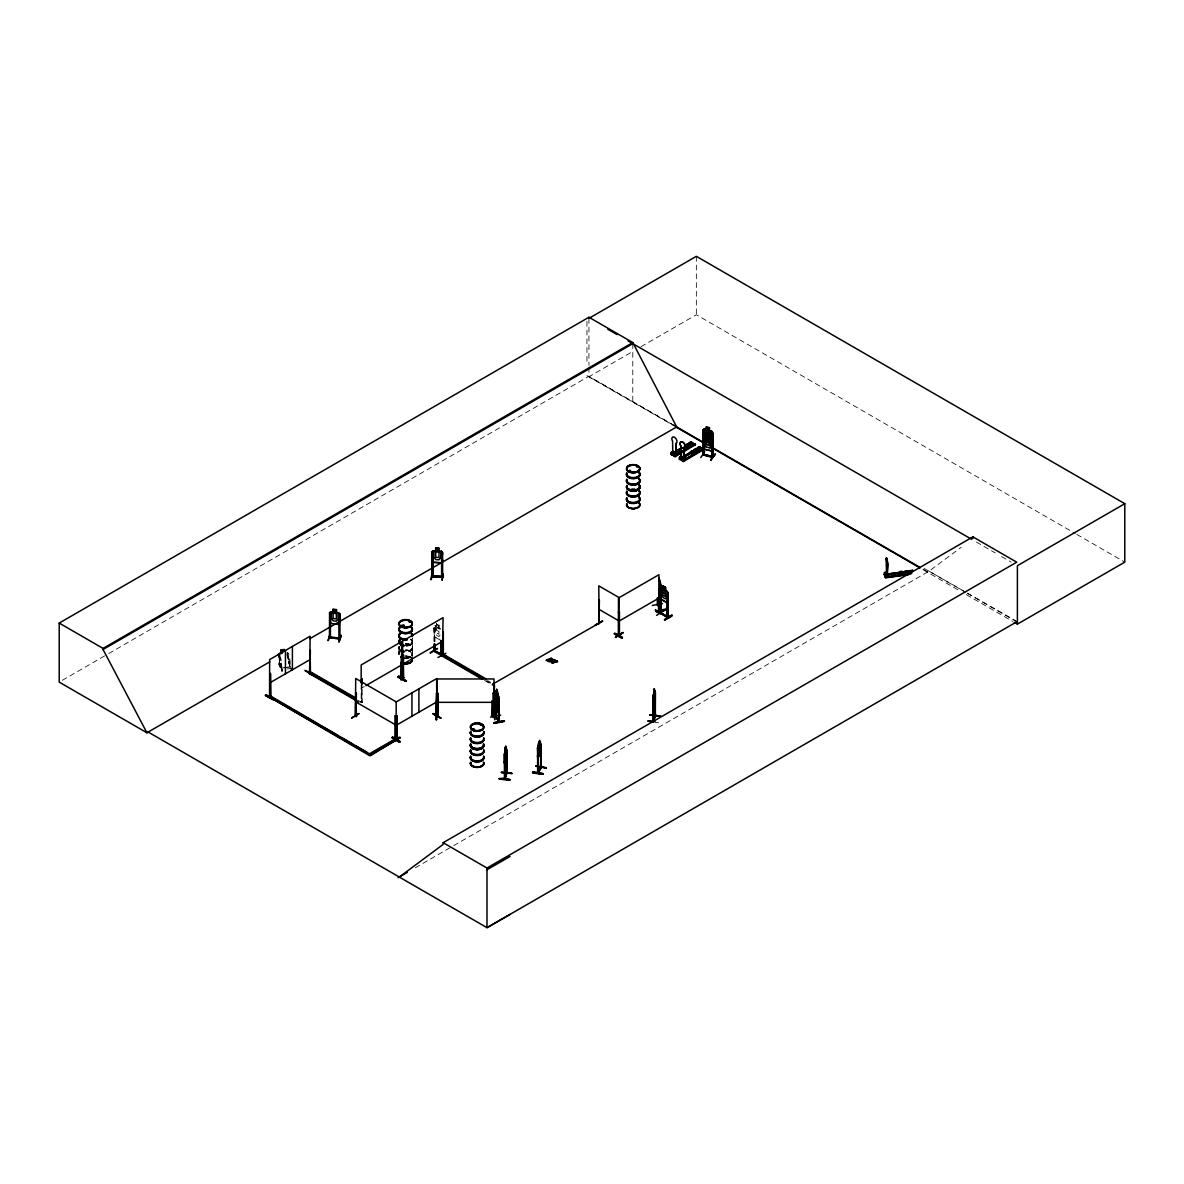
<?xml version="1.0" encoding="UTF-8"?>
<svg xmlns="http://www.w3.org/2000/svg" width="1184" height="1184" viewBox="0 0 1184 1184"><rect width="100%" height="100%" fill="white"/><g stroke="black" fill="none" stroke-linecap="round" stroke-linejoin="round"><path stroke-width="0.75" stroke-dasharray="5 3.75" d="M398.964 653.731L398.964 650.948M412.372 648.107L412.358 653.76M398.964 653.672L398.964 648.136M654.93 722.329L658.452 722.654M412.343 653.642L412.358 648.181A6.675 3.863 0 0 0 405.653 644.407M398.964 647.248L398.949 647.189A6.69 3.863 0 0 0 399.852 649.128M398.816 647.663L399.171 646.346M398.816 654.116L399.112 652.976M412.491 647.781L412.21 648.936M412.21 655.388L412.136 655.566A6.69 3.863 0 0 0 405.653 650.845M290.095 668.353L287.49 653.45L290.154 664.979M281.807 669.345L279.72 657.83M288.615 653.553L287.179 652.562L288.615 653.553C290.036 661.338 293.528 669.345 281.585 667.169L279.927 663.972L278.432 654.989M281.585 667.169L279.942 663.943M412.239 642.971L410.463 644.747L405.653 645.902A6.704 3.878 0 0 0 411.854 643.489A6.704 3.878 0 0 0 410.389 639.271M440.152 634.979L438.909 636.563L436.585 635.216L435.342 632.197L435.342 626.839L436.585 626.588L436.585 623.524M361.164 684.737L361.164 702.541L362.215 702.275L362.112 685.847M362.067 702.364L361.09 702.586M410.448 644.732L411.544 643.682M453.738 845.598L929.026 571.191L961.186 547.274M434.706 628.112L434.025 627.727L434.706 642.498M361.164 701.594L361.919 701.239M62.397 680.282L107.167 654.426M108.765 653.509L588.936 376.275L673.518 425.115M588.936 367.232L588.936 376.764L633.159 351.234M641.062 346.675L696.34 314.752L1075.235 533.51M436.585 626.395L436.496 623.568M438.998 625.004L438.998 627.89L440.685 628.763M434.01 633.751L434.765 637.066L440.714 640.381M434.78 637.051L440.655 640.248M361.164 688.333L364.272 686.542M415.303 867.783L452.125 846.516M409.042 645.354L410.463 644.496M409.042 645.117L405.653 645.65A6.69 3.863 0 0 0 411.84 643.252A6.69 3.863 0 0 0 410.389 639.034M282.384 671.106L282.073 668.886L282.384 671.106L281.555 671.21L278.773 664.209L279.616 662.67L281.836 669.715L279.616 662.67M288.659 661.575L289.503 661.471L288.659 663.01L288.659 661.575L290.302 665.704M278.773 664.209L279.616 664.091M283.642 668.042L290.85 667.08M278.773 662.774L281.555 669.774L282.384 669.67M287.238 668.99L290.85 668.516M405.653 655.995L410.463 657.15M361.357 701.875L362.215 701.431L361.505 702.719L361.431 682.783M586.953 375.654L675.043 426.003M929.026 571.191L965.878 592.266M967.476 593.184L1017.16 621.585M1076.833 534.428L1124.8 562.119M976.371 542.02L995.3 552.958M1001.605 556.598L1011.077 562.06M924.216 568.424L965.7 592.37M967.298 593.288L1016.73 621.837M922.972 569.134L927.768 571.902M588.936 376.764L672.69 425.13M923.239 569.77L959.943 590.964M966.322 594.649L1012.601 621.378M434.809 625.463L436.659 626.543M435.253 625.833L441.395 630.332M433.995 628.763L441.484 633.055M487.556 680.534L490.724 682.369M486.091 680.667L490.827 683.405M484.508 680.474L490.827 684.13M410.463 639.034L412.254 640.84L412.254 642.942L411.558 639.597M440.152 629.607L438.909 627.934L438.909 625.063M412.195 646.523L412.491 647.663M412.18 652.946L412.328 659.754M399.141 649.054L398.816 647.781M288.659 663.01L290.302 667.14M412.343 647.322L412.328 638.013L412.328 647.219A6.69 3.863 0 0 1 405.653 651.052M287.49 653.45L290.154 668.25M286.794 653.834L287.919 660.11M280.726 657.86L281.289 660.998M279.779 654.471L282.384 669.374M279.069 654.663L281.748 669.448M278.758 656.75L280.06 663.913M696.34 256.321L696.34 314.752M632.789 343.656L632.789 402.086M588.936 318.348L588.936 365.412M586.953 321.323L586.953 364.776M434.972 627.964L434.972 642.35M434.291 641.95L434.099 625.996L434.025 642.113M361.845 685.699L361.845 702.201M281.555 669.774L281.555 671.21M631.486 488.444A6.675 3.863 0 0 1 634.95 488.444M405.653 650.43A6.793 3.922 0 0 1 412.21 655.359M409.042 657.742A6.793 3.922 0 0 1 405.653 658.26M398.86 654.338A6.793 3.922 0 0 1 399.778 652.384M408.998 658.067A6.69 3.863 0 0 1 405.653 658.585M399.186 653.716A6.69 3.863 0 0 1 399.852 652.784M405.653 649.764A6.69 3.863 0 0 1 411.455 655.566M410.389 656.365A6.69 3.863 0 0 1 405.653 657.505M399.186 654.634A6.69 3.863 0 0 1 399.852 651.703M412.328 648.27A6.675 3.863 0 0 1 405.653 652.132M399.866 650.194A6.675 3.863 0 0 1 399.866 646.346M405.653 650.09A6.793 3.922 0 0 1 411.529 655.966M409.042 657.401A6.793 3.922 0 0 1 405.653 657.934M398.86 654.012A6.793 3.922 0 0 1 399.778 652.058M405.653 643.978A6.793 3.922 0 0 1 412.446 647.9A6.793 3.922 0 0 1 405.653 651.807M399.778 649.853A6.793 3.922 0 0 1 399.097 646.878M405.653 643.637A6.793 3.922 0 0 1 412.446 647.559A6.793 3.922 0 0 1 405.653 651.481M399.778 649.528A6.793 3.922 0 0 1 399.097 646.553M405.653 643.326A6.69 3.863 0 0 1 412.343 647.189M410.36 657.016A6.675 3.848 0 0 0 405.653 655.892A6.66 3.848 0 0 1 410.36 657.031M405.653 656.262A6.69 3.863 0 0 1 410.389 657.401M361.978 702.6L357.405 699.996L361.964 702.615M438.494 625.3L437 624.442L438.494 626.262L438.494 625.3M438.909 628.896L436.585 627.55L436.585 632.922L438.909 634.254L438.909 628.896M405.653 645.206A6.675 3.848 0 0 0 411.425 639.434A6.66 3.848 0 0 1 405.653 645.221M411.81 643.8A6.675 3.848 0 0 0 410.36 639.597A6.66 3.848 0 0 1 411.795 643.8A6.66 3.848 0 0 1 405.653 646.168A6.675 3.848 0 0 0 411.81 643.8"/><path stroke-width="1.5" d="M887.719 564.65L887.201 575.809L887.837 563.451M494.498 685.062L493.743 716.039L491.656 716.024L492.011 700.721M885.321 573.1L885.277 573.796M653.672 700.218L654.249 697.657M885.025 574.995L885.41 575.912L884.685 573.308L886.49 572.804L887.423 575.779M885.232 573.219L884.774 572.479L884.774 575.024M887.586 564.176L887.201 559.958M672.749 452.984L672.601 441.218A3.582 2.087 59.5 0 1 672.601 437.088A3.582 2.087 59.5 0 1 676.227 439.131A3.582 2.087 59.5 0 1 676.227 443.26L675.694 454.227L672.63 452.48L673.518 452.673M682.117 457.424L680.963 457.527L680.77 446.116A3.582 2.087 59.5 0 1 680.77 441.987A3.582 2.087 59.5 0 1 684.396 444.03A3.582 2.087 59.5 0 1 684.396 448.159L683.864 459.126L681.584 457.009L681.422 457.942M682.62 457.246L681.481 457.601L680.933 446.028A3.582 2.087 59.5 0 1 680.933 441.898A3.582 2.087 59.5 0 1 684.544 443.941A3.582 2.087 59.5 0 1 684.544 448.07L684.012 459.037L681.348 457.009M654.545 707.44L653.08 712.146L654.737 703.962L653.08 714.736L652.887 712.472M653.094 704.391L653.316 706.567L655.078 698.412L653.627 707.899L654.204 697.406M504.34 761.712L504.665 763.976L506.486 755.821M499.263 778.983C505.657 776.216 519.939 782.698 499.278 778.894M647.988 721.219L653.168 722.166M653.642 704.45L653.213 707.721L653.494 704.45M504.502 763.428L505.76 748.762M654.071 698.338L653.76 701.89L653.479 699.226M653.894 702.142L654.145 699.33M504.695 777.918L504.665 778.598M504.991 779.131L506.93 773.241L506.471 749.812L506.264 773.803L506.826 749.857M655.477 715.846L653.479 721.781M540.378 753.394L540.392 741.85L537.551 748.066L537.669 773.211L541.31 767.454L538.084 773.27L538.35 749.309M537.462 755.777L537.862 757.982L540.452 752.684M532.548 772.619C542.242 771.465 550.664 776.778 532.548 772.619L542.938 774.099M542.938 773.774L532.711 771.909M673.652 451.933C675.028 451.474 673.4 453.176 672.749 452.362M673.015 453.132L673.489 452.036M673.785 452.614C674.244 450.201 672.098 455.707 676.626 454.493L676.626 453.28L676.922 454.967M673.459 452.791L674.022 452.451M682.31 457.187L681.851 459.94L682.561 456.728L681.496 457.039M654.53 695.866L652.858 702.245L654.648 695.881M652.754 704.82L652.961 703.104L652.754 712.546M655.048 690.805L653.228 695.008L652.858 712.561M355.496 716.276L355.718 692.684L356.488 716.498L355.629 716.009M397.099 738.49L395.767 738.727M434.587 651.466C432.93 650.046 435.919 650.504 434.069 650.312M440.818 654.974L441.588 655.403L441.499 640.973M441.765 654.323L434.794 650.934L443.423 655.344L442.92 654.397L442.579 655.847L443.068 631.871L442.313 655.684L443.334 655.403L443.334 632.019M482.924 678.832L441.721 655.137L443.29 654.249L485.973 678.891M660.45 612.587L661.353 612.735M667.717 616.79L667.968 617.678L660.391 613.401L660.258 584.541L658.644 577.777M667.228 617.308L667.11 616.346L668.146 616.598M886.002 558.774L886.594 557.916M653.657 693.676L653.464 721.84M498.701 704.717C499.012 711.036 494.572 700.588 495.534 698.989M541.073 767.928L541.073 767.069M658.763 592.34L660.48 595.448L660.953 593.14M432.071 576.741L432.101 553.15L433.063 553.209L433.181 576.593L432.16 576.815L432.13 551.626L433.24 550.664L441.395 551.167L442.638 552.262L442.624 577.392L431.953 576.726M433.226 550.738L432.116 551.7M432.9 576.86L433.063 553.209M432.116 559.396L433.196 562.326L441.425 562.844L442.638 559.988M433.196 562.326L441.44 562.77L442.52 559.958M435.742 550.989L435.638 547.94L439.131 548.162L438.998 551.182L440.759 552.247L440.759 557.62L438.998 559.81L435.742 559.618L433.98 557.205L433.98 551.833L435.638 550.812M430.828 579.627L431.997 573.456M432.486 573.071L431.331 579.583M441.395 551.167L442.505 552.366M441.588 553.742L442.564 553.801L441.588 553.742L441.647 577.392L442.668 577.17M441.706 577.082L441.484 576.253M661.146 609.997L657.372 604.787M660.613 609.967L661.353 609.612M595.064 625.389L602.626 620.993L594.886 625.344M694.401 452.303L692.625 452.91M500.728 715.166L490.516 717.09M537.462 748.066L538.409 745.402L540.481 752.684M401.169 625.759L402.101 626.602L403.034 625.759M401.48 625.611L402.841 626.425M401.909 626.306L402.664 626.188M409.975 621.792L409.087 621.511M410.152 621.763L409.59 621.881M472.549 729.433L474.488 729.729L473.585 728.826M472.964 729.048L474.133 729.625M480.497 725.2L481.651 725.111M481.488 724.86L480.556 725.096M480.497 725.022L481.34 725.274L480.66 724.86M481.311 724.697L480.66 725.348M629.829 470.344L630.406 471.41M636.829 466.57L637.747 466.659L636.652 466.836M496.022 705.398L496.348 706.256L496.94 704.672L497.842 708.89L497.872 702.23L496.91 703.355L495.963 698.886L496.407 710.222L496.451 707.322M662.566 603.574L652.295 605.468M498.76 722.107C492.011 709.69 499.1 722.699 495.519 705.575M496.2 716.794L496.57 693.321L497.591 695.126L498.138 703.74L497.62 712.132L496.451 710.193L497.517 712.161M498.479 721.663L498.952 720.73M499.234 722.092L495.682 715.994M902.756 573.056C899.722 570.925 900.684 575.838 902.785 572.997M265.453 695.319C272.379 695.467 279.513 704.687 265.453 695.319L273.104 699.64M265.823 694.668L273.445 699.404L265.453 695.334M398.771 676.153L406.467 680.918L405.683 681.377L398.031 677.011L406.053 681.111M398.83 676.079L405.727 680.889M391.963 737.75C395.441 735.027 408.199 749.22 391.993 737.662M400 741.376L392.333 737.084M399.6 742.072L392.333 737.41M614.289 633.81C621.437 634.432 628.304 642.853 614.289 633.81L621.926 638.176M614.659 633.499L622.251 637.939M614.688 633.114L622.31 637.495M538.424 772.649L538.024 771.702M654.219 694.372L653.598 696.37M653.731 696.547L654.101 695.348M653.479 698.945L654.101 696.296M653.39 701.831L654.308 698.9M653.627 705.605L654.278 692.773L653.612 721.722M653.968 708.594L653.39 710.459L653.08 709.157M653.642 693.646L654.412 688.792L653.657 702.304L653.331 701.002M653.775 690.953L654.397 688.955M653.775 691.915L654.16 690.716M655.448 692.448L655.314 716.424L654.959 690.686L655.344 716.305M653.657 700.01L654.278 698.146M650.016 715.151L660.672 715.98L650.12 714.781M653.316 720.272L653.701 721.248M653.302 721.189L655.255 715.817M501.424 772.427L512.05 773.389L501.498 772.19M506.486 772.264L504.991 778.288M506.278 747.711L504.325 754.06L504.473 779.205L505.746 775.372M506.634 773.226L504.576 778.584M673.252 452.584L673.533 455.13L674.11 452.036M505.035 757.42L505.672 750.182L504.858 779.19L504.695 753.039L505.686 746.186L505.79 749.235M505.139 748.362L505.79 746.364M505.139 749.324L505.553 747.163M336.508 612.439L339.926 613.934L339.956 621.585L338.742 624.382L330.647 623.42L329.581 612.735L330.691 611.758L333.03 612.113M329.611 614.185L330.558 614.304L330.351 637.939L330.366 637.051L329.433 637.762L329.596 612.661M330.691 611.758L338.713 612.779L339.956 613.86L339.941 638.99L329.64 637.821M329.581 620.431L330.721 623.332M327.864 640.559L329.996 634.491M330.484 637.036L329.729 636.696M339.719 638.146L330.602 637.288L340.015 637.924M339.838 615.606L338.89 615.502L338.905 638.901M338.876 638.931L340.015 638.783M341.081 635.364L338.92 641.92L341.125 635.408M339.053 641.876L341.199 635.808M666.947 602.582L667.939 600.288L667.939 592.577L667.066 591.053L661.19 587.752L660.48 588.27M667.006 602.715L661.22 599.267L660.391 596.026L661.146 599.341L667.006 602.715L667.865 600.229M712.65 440.019L711.525 442.579L704.11 440.685L703.059 437.621M712.709 445.717L711.554 448.366L712.664 445.776M712.664 448.366L711.51 451.015L703.918 449.106L702.97 445.939M659.666 591.245L660.258 589.913M680.933 457.305L681.185 457.853M351.663 718.17L358.885 713.597M430.236 653.065L437.458 648.492M656.617 615.34L664.224 610.559M356.488 716.498L355.378 715.314L356.221 715.802M434.706 644.303L434.558 651.496L435.076 650.49M667.199 616.479L655.448 610.012M436.704 719.25L436.097 719.739L436.482 713.478M278.299 654.959L279.202 653.583L281.54 653.272L280.934 649.912L284.367 649.454M279.187 653.612L281.674 653.376M330.469 634.165L328.323 640.559M700.75 457.557L704.717 451.814M538.143 773.167L538.113 747.074L539.682 740.296L539.756 743.36L540.511 741.88M538.824 742.427L539.46 741.273L538.824 743.389M540.54 767.972L540.866 743.996L541.295 767.513M537.595 748.051L537.921 757.982L540.496 753.409M536.13 766.048L546.209 767.78M270.07 696.444L270.544 696.118M443.408 654.589L442.579 654.989M437.858 715.891L436.126 715.92M436.126 716.779L436.63 692.818L435.86 716.631L436.659 716.527M619.498 634.594L618.906 635.127M659.296 611.61L658.467 612.868L658.955 588.907L659.222 612.513C656.424 613.43 660.435 610.174 658.467 612.024M654.959 715.832L653.109 721.737L653.583 720.938M686.039 447.67L683.73 447.685M694.372 452.48L692.181 452.658M629.503 470.344L628.941 471.41M629.118 470.803L630.391 470.892M704.095 434.913L703.015 435.579M702.926 438.287L703.992 437.458L706.315 438.124M706.197 435.416L709.379 436.008M709.438 433.359L706.197 432.545L706.256 444.518L709.275 445.273L709.275 439.9L706.256 439.146M703.962 446.457L703.015 443.29L703.962 446.457L711.599 448.292M703.918 449.106L711.48 450.838M712.664 438.05L711.569 436.689L704.051 434.809L702.97 435.638M712.62 440.7L709.32 438.894M704.095 431.612L703.059 431.583L704.095 431.612L704.036 455.204L702.956 454.079M706.33 429.659L704.776 430.384L704.776 435.756L706.389 438.465L709.379 439.249L710.992 437.355L710.992 431.997L709.379 430.621L709.542 427.616L706.271 426.847L706.271 429.718L706.434 426.906M709.497 430.547L712.753 432.338L712.753 457.453L702.956 454.967L703.118 429.851L704.14 429.096L703.059 429.91L703.133 455.011M711.628 431.02L712.605 432.412M711.91 449.816L711.821 457.29L711.91 433.64L712.798 433.862L712.901 457.261L711.658 456.565M712.798 433.862L711.762 433.832M712.709 440.122L711.599 442.698L704.051 440.744M703.074 454.138L704.184 454.123L704.036 455.204M711.969 456.151C718.969 458.06 688.792 450.838 712.753 456.61M715.047 454.049L710.637 460.191L715.092 454.108M710.637 460.191L715.151 454.508M909.741 570.821L912.612 570.126L912.79 571.221L884.389 574.817L911.103 571.458M885.41 577.244L885.484 575.542L888.355 575.158L888.459 576.904L887.216 572.375L884.344 572.76L884.478 575.024M912.538 570.629L884.256 574.492L912.553 570.629M498.73 702.452L498.39 698.989L498.745 722.166L498.804 697.036L496.644 689.31L498.138 696.088L497.591 708.136L496.555 706.345L495.889 690.864L495.341 704.436M495.889 690.864L495.46 699.063M710.992 442.964L709.364 444.858L706.36 444.104L704.746 441.395M709.275 447.582L710.888 445.672L710.992 437.606L709.364 436.245M497.472 709.127L498.701 710.06M494.098 715.92L493.166 715.965M494.098 716.779L492.973 716.779L493.047 693.158L494.024 693.38L493.047 693.158M541.029 767.128L540.54 767.114M540.984 767.957L540.866 743.996M599.045 599.903L599 623.642L599.385 600.096M657.416 604.003L657.771 605.438L657.742 598.186M657.742 605.379L658.126 604.506M310.208 672.882L309.69 674.377L310.119 636.208L269.641 659.577L269.567 697.184L270.396 696.695M309.483 674.096L310.119 650.401L310.46 673.962L310.46 673.03L309.364 673.37M401.006 679.498L402.012 678.447L402.012 679.305L401.154 679.764L401.642 655.788L400.888 679.601M403.537 677.603L402.516 677.81L403.552 677.544M401.879 679.379L401.909 655.951M442.431 655.581L443.068 617.678L402.59 641.047L402.93 678.802L403.537 655.004L402.59 655.24L403.537 655.004M356.399 693.084L356.162 716.66L355.348 716.202L355.718 678.491L396.196 701.86L396.063 739.6L395.93 716.216L396.818 715.787L397.099 739.334M435.86 716.631L436.704 716.142M436.97 715.432L435.978 716.512M618.744 612.424L618.67 635.838L619.424 635.423L619.424 612.024L618.477 612.276L619.424 612.024M658.186 612.661L658.955 612.276L658.955 574.699L618.477 598.068L618.403 635.69L619.424 635.423M431.997 576.519L442.461 577.096M270.588 696.133L269.952 696.444M683.849 447.419L690.568 443.571M397.084 739.393L395.93 739.586M401.583 625.418L401.198 626.292M402.427 625.685L401.48 625.907L402.664 625.522M629.222 470.951L630.228 470.507M399.289 877.033L443.142 844.414L443.142 842.712L972.878 536.87L1016.73 562.178L486.994 868.02L443.142 842.712M902.4 573.722L901.927 572.316L900.432 573.382M494.128 716.527L492.944 716.542L494.128 715.684M493.166 716.498L494.024 716.749L494.024 678.965L436.778 678.965L436.881 716.808L436.63 678.61L396.137 701.979M329.507 636.696L329.729 637.54L339.882 638.738M329.507 637.554L330.588 637.614M338.846 637.791L338.979 638.605M555.622 661.9L557.057 660.924C558.848 662.862 552.662 662.463 557.664 661.279M555.622 662.389L557.057 660.924M671.047 454.227L671.032 452.495L673.089 451.282L673.089 452.895L675.531 454.316L676.227 443.26M691.042 442.209L695.496 444.696L694.446 443.763L674.155 455.958M673.814 455.944L695.171 443.896M674.658 456.432L674.865 454.671L676.922 453.442M694.949 444.444L691.338 442.032L684.781 445.909M682.043 459.836L680.874 459.17L680.874 456.61L682.043 457.276L679.128 459.096M699.374 447.019L703.829 449.506L702.778 448.573L682.236 460.828M679.779 459.436L700.706 447.789M683.227 461.183L683.183 459.481L685.255 458.252L682.887 459.303L682.887 460.517L679.646 458.696L679.646 457.468L681.718 456.254M703.281 449.254L699.67 446.842L683.73 456.254M538.143 772.382L537.625 773.078L540.896 766.462M676.626 453.28L674.569 454.493L674.569 455.722L671.328 453.886L671.328 452.673L673.385 451.444M685.832 444.977C697.139 449.95 680.356 445.584 687.904 443.763L691.737 446.235L687.904 443.763M689.28 442.949C700.588 447.922 683.804 443.556 691.338 441.736M670.706 454.212L681.954 447.567M675.502 451.518L681.999 447.759M684.885 445.983L691.338 442.194M675.916 451.74L682.162 448.055M685.299 446.205L691.545 442.52M681.14 448.914L671.254 454.552M690.731 443.867L684.47 447.552L692.092 442.461L684.263 447.064L687.83 448.529L684.87 446.812M681.185 449.106L671.713 454.612L671.002 454.034L675.161 456.698M672.038 454.982L681.436 449.432L671.787 454.641M674.554 456.373L681.111 452.495M683.938 450.823L695.186 444.192M695.437 444.71L675.146 456.713M680.119 459.451L679.35 457.305L681.422 456.092M696.162 453.028C694.756 456.417 686.972 452.022 692.329 450.867L696.162 453.339L692.329 450.867M694.164 449.787C705.472 454.76 688.688 450.394 696.222 448.573L700.07 451.045L696.222 448.573M697.613 447.759C708.905 452.717 692.137 448.366 699.67 446.546M683.819 456.328L699.714 447.034M684.234 456.55L699.877 447.33M679.882 459.51L698.886 448.381M682.724 461.094L703.503 448.706M682.887 461.168L703.518 449.002M703.77 449.52L683.464 461.523M270.322 673.37L270.662 696.858L269.893 697.346L270.396 695.852M309.823 674.303L310.386 650.549M309.764 674.318C314.648 675.206 293.395 663.943 314.263 675.857M311.688 674.584L314.574 675.738M361.845 678.772L361.845 683.967M398.031 677.011L398.83 676.567M439.886 652.858L447.108 656.972M437.947 657.534L445.865 653.287M403.122 678.225L402.516 678.669L403.64 678.358L403.27 654.841M401.642 679.157L400.962 679.557L401.731 679.113L401.642 641.595L361.164 664.964L361.164 682.946M395.278 739.26L395.234 715.817L396.196 716.054M395.234 715.817L397.084 715.935M433.018 714.041L441.07 718.14L433.433 713.789M395.16 738.535L395.767 739.586M396.818 738.298L396.566 738.86M435.949 715.639L436.126 716.172M393.991 740.873L400.34 737.573L394.302 741.11M435.949 716.586L436.63 716.187L436.704 719.739M658.659 612.809L659.222 589.055M667.45 593.717L667.11 617.204L667.45 593.717L668.22 617.53L655.344 610.13L667.968 616.834M668.146 594.116L667.199 593.88M659.71 579.716L660.998 585.503L661.175 613.815L661.353 599.237M664.742 620.061C679.971 612.69 667.924 614.925 664.742 620.002M492.411 684.308L602.656 621.126M619.025 611.743L619.158 635.246M618.862 635.778L619.025 597.535L598.778 585.843L599.163 623.243M618.625 634.284L618.936 634.254M623.021 632.818L615.414 637.258L622.991 632.389M269.878 661.782L146.92 732.763L59.2 682.117L59.2 623.08L588.936 317.238L632.789 342.561L676.656 426.921L309.912 638.664M59.2 623.08L103.052 648.403L632.789 342.561M510.097 914.403L486.994 927.679L148.163 732.052L146.92 732.763L103.052 649.498L632.789 343.656M269.641 682.946L310.119 659.577M370.074 753.438L395.367 738.831L396.847 739.689L370.074 755.88L268.872 696.725L270.337 695.866L371.539 755.022M355.526 697.82L311.244 672.246L309.764 673.104L355.629 699.581M268.872 697.45L270.337 696.592M309.364 673.607L311.244 672.986L346.039 693.069M365.841 685.64L401.642 664.964M402.59 664.416L443.068 641.047M441.765 640.825L441.81 655.832L443.29 654.974M396.137 725.348L436.63 701.979M373.226 752.343L384.297 745.95M387.464 744.129L395.367 739.571L395.5 715.669M662.966 588.685L662.966 585.799L662.966 588.877L661.723 589.114L661.723 594.486L662.966 597.506L665.29 598.838L666.533 597.254L665.452 587.249L665.452 590.12M268.872 696.725L370.074 755.14L396.847 739.689M492.411 685.048L493.891 683.464M546.86 659.873L547.422 659.547C555.059 657.15 551.714 659.947 547.422 660.036C541.502 660.672 557.664 661.368 550.797 658.186L552.617 659.014L547.822 659.902M667.939 592.577L667.865 617.693M549.79 661.042L549.79 661.53M618.477 621.452L658.955 598.068M398.031 877.744L407.296 872.401M1017.396 624.131L1124.8 562.119L1124.8 503.688L1017.396 565.7L1017.396 624.131L1014.2 622.296M1016.73 621.837L486.994 927.679L486.994 868.02M486.994 869.737L510.097 856.461M432.101 575.676L442.624 576.534M339.941 638.146L339.867 639.034M401.731 678.269L400.888 678.758L401.642 678.314M403.019 677.914L403.626 677.722M618.788 634.95L619.498 634.742M473.585 729.507L473.585 728.767M712.842 457.187L703.148 454.715L704.199 455.011M333.163 609.272L333.163 612.143L331.416 612.972L331.416 618.344L333.148 620.845L336.36 621.215L338.091 619.128L338.091 613.756L336.36 612.602L336.36 609.716M270.026 697.272L269.908 673.918M396.714 739.186L396.818 715.787M436.112 719.694L436.57 714.973M706.36 435.475L704.746 436.038L704.643 444.118L706.256 446.812M704.643 438.746L706.256 438.198M409.59 621.763L409.087 621.852M902.149 573.574L900.536 573.293M660.657 586.657L660.642 613.164M656.173 611.196C668.753 607.718 672.423 609.257 656.35 611.936M656.173 611.61L666.266 609.449M660.583 583.801L660.998 593.228M495.415 704.376L495.696 706.108M496.525 707.322L495.711 706.034L498.272 710.592M498.73 697.08L495.785 690.879M499.16 698.678L498.508 698.22L499.16 722.062L499.248 721.189M495.859 716.35L498.464 720.923M493.92 722.625C525.637 717.149 472.52 727.109 504.132 720.775M504.147 721.16L493.95 723.039M494.098 723.394L504.295 721.485M660.716 612.365L660.938 613.771M887.201 575.809L886.431 562.089M886.387 573.796L886.446 563.762M899.529 571.902C903.422 579.509 896.14 569.682 902.4 571.517L903.644 574.832L902.4 571.517M904.961 571.162L907.832 570.777C912.346 575.468 903.658 575.202 904.961 571.472M911.192 571.828L884.566 574.876L912.849 571.014M888.459 575.394L885.158 575.942L885.025 572.434M911.872 573.086L885.247 576.83L885.676 577.881L908.631 574.684M900.772 574.921L903.644 574.521M910.333 573.914L885.484 577.407L908.587 574.358M654.278 699.922L654.116 696.947M291.412 669.73L292.167 668.19M436.733 715.639L437.858 715.669M505.672 749.22L505.035 759.714L504.695 758.411M398.105 676.893L405.786 681.244M493.906 716.808L493.743 715.314L491.656 716.024M433.181 575.986L442.55 576.578M441.588 654.56L441.336 655.359L433.951 651.141L434.291 645.546M885.351 573.574L884.774 572.479M539.638 743.345L540.17 748.702L538.646 753.779L538.113 752.447M437.74 693.365L436.778 693.158L437.74 693.365L437.74 716.749L436.881 716.779M494.172 713.419L494.764 719.739L494.172 713.094M436.881 716.468L437.858 716.527M436.778 716.527L437.858 716.749L437.74 693.158M436.778 702.334L494.024 702.334M435.742 548.103L438.998 548.31M432.071 553.372L433.033 553.431M432.175 575.927L432.915 575.972M653.331 694.949L653.094 721.796M650.031 715.018L660.583 716.187M655.033 721.53L647.988 720.804L653.272 721.826M506.486 748.11L506.397 773.241M505.006 748.184L505.139 751.1M504.443 754.075L504.443 761.8M703.252 453.901L704.006 454.079M712.664 457.483L712.516 456.58M441.588 576.49L441.44 577.318M538.72 742.264L537.921 746.379M540.851 749.99L540.407 753.438M537.551 755.792L537.921 757.982M535.967 765.915L546.224 767.78M535.997 766.27L546.224 768.15M532.711 772.234L542.968 774.188M338.905 638.043L338.772 638.857M495.77 716.927L495.83 704.302M706.315 432.663L709.364 433.359M706.36 436.437L709.364 437.192M704.006 437.621L711.436 439.486M706.36 441.81L709.364 442.564L709.379 431.583L706.389 430.798L706.389 436.171L709.379 436.94M706.434 429.777L704.08 429.156L711.525 431.168M442.15 579.923L443.216 573.722L442.15 580.249M685.477 446.901L685.743 448.233L683.73 447.937M355.984 715.758L355.496 715.432M628.985 471.276L630.598 470.744M683.212 447.996L685.773 449.742L683.212 448.307M690.257 452.081L694.105 454.256M672.364 451.918L673.548 452.199M679.35 458.83L683.494 461.508M437.414 648.521L430.295 652.695M439.516 652.946L445.687 656.454M434.291 650.948L441.765 655.211M440.714 718.244L433.063 713.552M312.724 674.984L306.567 671.15M358.856 713.641L351.737 717.8M400.325 737.528C399.97 735.738 390.986 741.302 392.762 741.909M1124.8 503.688L696.34 256.321L588.936 318.348L588.936 317.238M607.732 329.196L617.13 334.613M628.097 340.948L971.635 539.282M673.518 425.115L703.844 442.624M711.836 447.241L919.776 567.284M675.886 426.965L703.015 442.624M712.59 448.159L920.042 567.935M662.877 585.858L665.452 587.249M660.376 591.038L667.865 595.345M598.778 609.227L619.025 620.904M546.86 660.361L549.332 661.797M444.873 655.892L462.263 665.926M465.43 667.761L468.583 669.582M471.75 671.417L482.82 677.796M441.81 655.832L481.34 678.654M349.191 694.89L352.358 696.725M309.764 673.829L358.782 702.142M355.718 701.86L396.196 725.23M395.367 739.571L396.847 740.414M271.92 697.509L276.671 700.247M279.824 702.068L290.894 708.461M294.061 710.296L317.786 723.986M320.938 725.807L338.343 735.856M341.495 737.676L352.566 744.07M355.733 745.89L366.803 752.284M692.374 453.043L692.61 451.726L694.401 452.554M435.076 651.348L434.972 644.14M710.888 440.315L709.275 438.953L709.32 433.418M694.357 452.377L692.063 452.747M666.444 609.849L666.237 609.05M658.763 578.754L659.473 580.87L658.763 579.716M659.636 586.272L660.879 588.241M658.644 592.37L660.48 595.448M498.36 699.048L495.682 694.49L495.341 696.769L495.815 694.608L498.257 699.063M495.519 692.98L495.83 697.11M886.579 558.138L887.423 559.928M909.741 570.51L910.984 573.84M887.216 572.375L884.344 572.76M887.319 573.826L888.355 576.371L888.355 575.158M884.448 574.21L885.588 577.496M887.216 559.144L886.387 557.945L886.209 562.119M653.76 703.207L654.086 704.894L654.278 704.006M281.067 650.001L281.659 653.405M623.006 632.744L615.414 637.258M887.378 560.831L887.586 562.666M511.962 773.566L501.394 772.56M652.887 709.897L653.198 712.161M652.769 712.457L652.961 714.722M886.18 559.44L886.209 560.254M972.878 536.87L972.878 538.572M712.502 440.714L712.502 448.381M711.91 433.64L711.91 437.236M685.255 458.252L685.255 459.777M684.959 458.09L684.959 459.303L680.682 456.728L680.682 459.274M672.542 451.8L672.364 454.464M659.666 583.579L659.666 588.951M657.416 597.654L657.342 604.935M654.737 703.474L654.708 706.611M654.293 688.777L654.278 691.811M599.119 600.244L599.163 623.642M496.644 689.31L496.57 692.359M442.402 576.564L442.402 577.437M441.07 640.426L440.818 655.063L440.818 640.588M434.025 643.904L434.025 651.185M418.899 688.836L418.899 712.22M411.943 692.862L411.943 716.231M403.122 677.366L402.782 678.817L402.856 655.403M396.67 738.313L396.329 739.748L396.403 716.335M362.112 678.92L362.112 684.115M361.431 679.32L361.431 682.783M336.389 612.528L336.508 609.568L333.03 609.227L333.148 612.217M292.404 646.434L292.404 669.804M285.448 650.445L285.448 673.814M270.588 673.533L270.588 696.991M103.052 648.403L103.052 649.498M638.99 484.419A6.675 3.848 0 0 1 634.091 490.161A6.66 3.848 0 0 1 626.795 485.366A6.675 3.848 0 0 0 634.091 490.161A6.66 3.848 0 0 0 638.975 484.434M639.005 472.949A6.675 3.863 0 0 1 634.091 478.691A6.675 3.863 0 0 1 626.765 473.881M639.005 471.868A6.675 3.863 0 0 1 634.091 477.611A6.675 3.863 0 0 1 626.765 472.786M639.005 479.387A6.675 3.863 0 0 1 634.091 485.144A6.675 3.863 0 0 1 626.765 480.319M639.094 478.987A6.793 3.922 0 0 1 634.106 484.833A6.793 3.922 0 0 1 626.662 479.934M639.094 478.662A6.793 3.922 0 0 1 634.106 484.508A6.793 3.922 0 0 1 626.662 479.594M639.005 478.306A6.675 3.863 0 0 1 634.091 484.064A6.675 3.863 0 0 1 626.765 479.239M639.094 472.534A6.793 3.922 0 0 1 634.106 478.38A6.793 3.922 0 0 1 626.662 473.482M639.094 472.209A6.793 3.922 0 0 1 634.106 478.055A6.793 3.922 0 0 1 626.662 473.156M639.02 484.804A6.69 3.863 0 0 1 634.091 490.576A6.69 3.863 0 0 1 626.75 485.736M639.02 485.04A6.704 3.878 0 0 1 634.091 490.827A6.704 3.878 0 0 1 626.736 485.988M639.02 491.316A6.69 3.863 0 0 1 634.091 497.088A6.69 3.863 0 0 1 626.75 492.248M639.005 490.25A6.675 3.863 0 0 1 634.091 495.992A6.675 3.863 0 0 1 626.765 491.168M639.005 497.768A6.675 3.863 0 0 1 634.091 503.526A6.675 3.863 0 0 1 626.765 498.701M639.094 497.369A6.793 3.922 0 0 1 634.106 503.215A6.793 3.922 0 0 1 626.662 498.316M639.094 497.043A6.793 3.922 0 0 1 634.106 502.874A6.793 3.922 0 0 1 626.662 497.976M639.005 496.688A6.675 3.863 0 0 1 634.091 502.445A6.675 3.863 0 0 1 626.765 497.62M639.094 490.916A6.793 3.922 0 0 1 634.106 496.762A6.793 3.922 0 0 1 626.662 491.863M639.094 490.59A6.793 3.922 0 0 1 634.106 496.436A6.793 3.922 0 0 1 626.662 491.538M639.02 502.948A6.704 3.878 0 0 1 634.091 508.735A6.704 3.878 0 0 1 626.736 503.896M407.414 639.745A6.793 3.922 0 0 1 400.266 638.354A6.793 3.922 0 0 1 399.778 634.002M411.529 634.002A6.793 3.922 0 0 1 412.446 635.956M405.653 640.204A6.69 3.863 0 0 1 399.852 634.402M411.455 634.402A6.69 3.863 0 0 1 412.343 636.341M403.922 645.502A6.675 3.848 0 0 1 400.932 644.51M399.881 643.711A6.675 3.848 0 0 1 399.881 639.863M411.529 627.55A6.793 3.922 0 0 1 405.653 633.44A6.793 3.922 0 0 1 399.778 627.55M400.858 626.736A6.793 3.922 0 0 1 403.892 625.729M411.455 633.322A6.69 3.863 0 0 1 412.121 636.252M407.385 638.99A6.69 3.863 0 0 1 400.34 637.614A6.69 3.863 0 0 1 399.852 633.322M411.44 627.964A6.675 3.863 0 0 1 405.653 633.751A6.675 3.863 0 0 1 399.866 627.964M400.932 627.165A6.675 3.863 0 0 1 402.308 626.543M411.529 633.677A6.793 3.922 0 0 1 412.21 636.652M407.414 639.419A6.793 3.922 0 0 1 400.266 638.013A6.793 3.922 0 0 1 399.778 633.677M411.529 627.224A6.793 3.922 0 0 1 405.653 633.1A6.793 3.922 0 0 1 399.778 627.224M400.858 626.41A6.793 3.922 0 0 1 403.892 625.404M411.44 626.884A6.675 3.863 0 0 1 405.653 632.67A6.675 3.863 0 0 1 399.866 626.884M400.932 626.084A6.675 3.863 0 0 1 403.922 625.078M399.215 643.341A6.675 3.848 0 0 1 399.881 640.411A6.66 3.848 0 0 0 399.23 643.326M403.922 645.724A6.704 3.878 0 0 1 400.902 644.732M399.837 643.918A6.704 3.878 0 0 1 399.837 640.056M403.922 650.919A6.69 3.863 0 0 1 400.917 649.927M403.892 657.801A6.793 3.922 0 0 1 400.858 656.78M403.922 658.452A6.69 3.863 0 0 1 400.917 657.446M403.892 658.126A6.793 3.922 0 0 1 400.858 657.12M403.922 651.999A6.675 3.863 0 0 1 400.932 650.993M403.922 657.357A6.675 3.863 0 0 1 400.932 656.365M403.892 651.674A6.793 3.922 0 0 1 400.858 650.667M403.892 651.348A6.793 3.922 0 0 1 400.858 650.327M411.455 658.171A6.69 3.863 0 0 1 409.723 663.173A6.69 3.863 0 0 1 400.917 662.833M483.59 732.319A6.675 3.863 0 0 1 477.137 737.173A6.675 3.863 0 0 1 470.67 732.319M483.605 731.238A6.69 3.863 0 0 1 477.137 736.108A6.69 3.863 0 0 1 470.67 731.238M483.605 738.772A6.69 3.863 0 0 1 477.137 743.641A6.69 3.863 0 0 1 470.67 738.772M483.694 738.372A6.793 3.922 0 0 1 477.137 743.315A6.793 3.922 0 0 1 470.566 738.372M483.694 738.046A6.793 3.922 0 0 1 477.137 742.975A6.793 3.922 0 0 1 470.566 738.046M483.605 737.691A6.69 3.863 0 0 1 477.137 742.546A6.69 3.863 0 0 1 470.67 737.691M483.694 731.934A6.793 3.922 0 0 1 477.137 736.862A6.793 3.922 0 0 1 470.566 731.934M483.694 731.594A6.793 3.922 0 0 1 477.137 736.537A6.793 3.922 0 0 1 470.566 731.594M483.605 744.174A6.704 3.878 0 0 1 477.137 749.043A6.704 3.878 0 0 1 470.655 744.174M483.605 744.425A6.704 3.878 0 0 1 477.137 749.309A6.704 3.878 0 0 1 470.655 744.425M483.575 744.78A6.675 3.848 0 0 1 477.137 749.62A6.675 3.848 0 0 1 470.684 744.78A6.66 3.848 0 0 0 477.137 749.605A6.675 3.863 0 0 0 483.59 744.766A6.66 3.848 0 0 1 477.137 749.605A6.675 3.863 0 0 1 470.67 744.766M483.59 750.7A6.675 3.863 0 0 1 477.137 755.555A6.675 3.863 0 0 1 470.67 750.7M483.605 749.62A6.69 3.863 0 0 1 477.137 754.489A6.69 3.863 0 0 1 470.67 749.62M483.59 757.153A6.675 3.863 0 0 1 477.137 762.008A6.675 3.863 0 0 1 470.67 757.153M483.694 756.754A6.793 3.922 0 0 1 477.137 761.697A6.793 3.922 0 0 1 470.566 756.754M483.694 756.428A6.793 3.922 0 0 1 477.137 761.356A6.793 3.922 0 0 1 470.566 756.428M483.605 756.073A6.69 3.863 0 0 1 477.137 760.927A6.69 3.863 0 0 1 470.67 756.073M483.694 750.316A6.793 3.922 0 0 1 477.137 755.244A6.793 3.922 0 0 1 470.566 750.316M483.694 749.975A6.793 3.922 0 0 1 477.137 754.918A6.793 3.922 0 0 1 470.566 749.975M554.985 660.968C550.072 666.104 549.761 657.756 555.444 660.154C553.801 665.319 548.429 660.332 554.985 660.968M554.985 660.48C549.702 665.586 551.936 657.668 555.681 661.072C551.729 666.474 548.296 659.236 554.985 660.48M499.367 778.569L509.904 779.782L499.367 778.569M710.622 444.207L707.81 440.818C706.508 445.021 702.763 442.535 707.129 440.004L705.102 436.215L707.766 439.516C708.89 435.475 712.812 438.006 708.461 440.359L710.622 444.207M539.638 744.292L538.646 751.47L539.638 744.292M660.657 589.854L661.353 590.239L660.657 589.854M671.92 615.31L664.328 619.809L671.935 615.369M283.805 650.223L281.733 650.49L281.94 651.614L283.997 651.333L283.805 650.223M438.42 548.754L436.319 548.621L436.319 549.583L438.42 549.716L438.42 548.754M438.998 552.144L435.742 551.936L435.742 557.309L438.998 557.516L438.998 552.144M335.782 610.13L333.71 609.893L333.71 610.84L335.782 611.092L335.782 610.13M336.36 613.549L333.148 613.179L333.148 618.536L336.36 618.921L336.36 613.549M708.831 433.699L706.892 433.226L706.892 434.173L708.831 434.661L708.831 433.699M708.742 436.422L706.804 435.934L706.804 436.896L708.742 437.37L708.742 436.422M708.846 428.09L706.922 427.587L706.922 428.549L708.846 429.037L708.846 428.09M664.875 587.575L663.38 586.716L664.875 588.537L664.875 587.575M665.29 591.171L662.966 589.824L662.966 595.197L665.29 596.544L665.29 591.171M497.591 700.469L496.555 698.664L497.591 700.484M497.591 702.778L496.555 700.972L497.591 702.793M497.398 710.208L496.747 709.053L497.398 711.17L497.398 710.208M497.413 691.441L496.747 690.287L497.413 692.403L497.413 691.441M629.888 471.72A6.675 3.848 0 0 0 639.878 468.39A6.675 3.848 0 0 0 629.888 465.06A6.675 3.848 0 0 0 629.888 471.72M629.888 472.283A6.675 3.848 0 0 0 639.878 468.953A6.66 3.848 0 0 0 629.888 465.608A6.675 3.848 0 0 0 629.888 472.283A6.66 3.848 0 0 0 639.863 468.938A6.675 3.848 0 0 0 629.888 465.608A6.66 3.848 0 0 0 629.888 472.268M629.858 471.942A6.704 3.878 0 0 0 639.922 468.598A6.704 3.878 0 0 0 629.858 465.238A6.704 3.878 0 0 0 629.858 471.942M634.091 491.138A6.675 3.848 0 0 0 638.99 485.396A6.66 3.848 0 0 1 634.091 491.123A6.675 3.848 0 0 1 626.78 486.328A6.66 3.848 0 0 0 634.091 491.123M634.091 508.558A6.675 3.863 0 0 0 639.005 502.815A6.66 3.848 0 0 1 634.091 508.543A6.66 3.848 0 0 1 626.795 503.748A6.675 3.863 0 0 0 634.091 508.558M402.308 626.736A6.69 3.863 0 0 0 412.343 623.391A6.69 3.863 0 0 0 402.308 620.046A6.69 3.863 0 0 0 402.308 626.736M400.932 644.081A6.675 3.848 0 0 0 403.922 645.073A6.66 3.848 0 0 1 400.947 644.096M399.881 639.434A6.675 3.848 0 0 0 399.881 643.282A6.66 3.848 0 0 1 399.896 639.449M402.323 627.298A6.675 3.848 0 0 0 412.313 623.968A6.66 3.848 0 0 0 402.323 620.623A6.675 3.848 0 0 0 402.323 627.298A6.66 3.848 0 0 0 412.298 623.953A6.675 3.848 0 0 0 402.323 620.623A6.66 3.848 0 0 0 402.323 627.283M402.294 626.972A6.704 3.878 0 0 0 412.358 623.613A6.704 3.878 0 0 0 402.294 620.268A6.704 3.878 0 0 0 402.294 626.972M400.932 645.058A6.675 3.848 0 0 0 403.922 646.064A6.66 3.848 0 0 1 400.947 645.043M409.708 662.803A6.675 3.848 0 0 0 411.425 657.816A6.66 3.848 0 0 1 409.708 662.803A6.66 3.848 0 0 1 400.947 662.463A6.675 3.848 0 0 0 409.708 662.803M472.401 729.551A6.675 3.863 0 0 0 483.59 727.82A6.675 3.863 0 0 0 475.406 723.098A6.675 3.863 0 0 0 472.401 729.551M473.778 730.202A6.704 3.878 0 0 0 483.842 726.843A6.704 3.878 0 0 0 473.778 723.498A6.704 3.878 0 0 0 473.778 730.202M473.792 730.72A6.675 3.848 0 0 0 483.797 727.39A6.66 3.848 0 0 0 473.807 724.06A6.675 3.848 0 0 0 473.792 730.72A6.66 3.848 0 0 0 483.782 727.376A6.675 3.848 0 0 0 473.792 724.06A6.66 3.848 0 0 0 473.807 730.706M477.137 748.658A6.675 3.848 0 0 0 483.575 743.818A6.66 3.848 0 0 1 477.137 748.643A6.675 3.848 0 0 1 470.684 743.818A6.66 3.848 0 0 0 477.137 748.643M477.137 767.025A6.675 3.848 0 0 0 483.575 762.17A6.66 3.848 0 0 1 477.137 767.025A6.66 3.848 0 0 1 470.699 762.185A6.675 3.848 0 0 0 477.137 767.025M477.137 767.395A6.69 3.863 0 0 0 483.605 762.526A6.704 3.878 0 0 1 477.137 767.424A6.704 3.878 0 0 1 470.655 762.555A6.69 3.863 0 0 0 477.137 767.395"/></g></svg>
